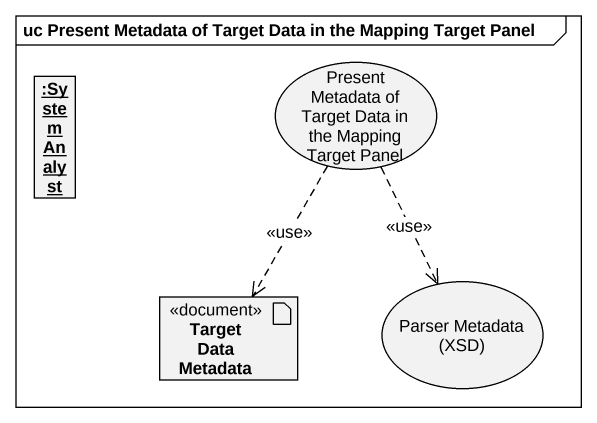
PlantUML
@startuml
mainframe uc Present Metadata of Target Data in the Mapping Target Panel
allowmixing
hide circle
hide empty members
object ":System Analyst" as System_Analyst
usecase "Present Metadata of Target Data in the Mapping Target Panel" as Present_Metadata_of_Target
artifact "Target Data Metadata" as Target_Data_Metadata <<document>>
usecase "Parser Metadata (XSD)" as Parser_Metadata_XSD
Present_Metadata_of_Target ..> Target_Data_Metadata : <<use>>
Present_Metadata_of_Target ..> Parser_Metadata_XSD : <<use>>
@enduml
